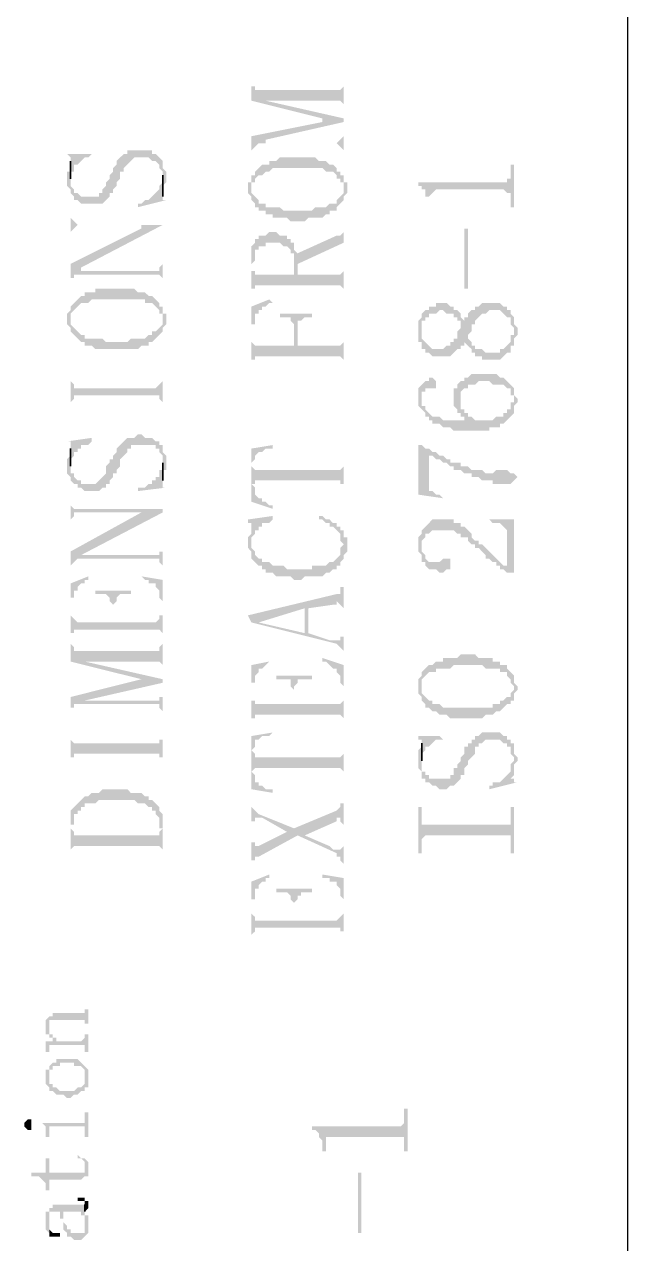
# Model space of a CAD drawing. Header units: inches. Extents: x 3613 to 8393, y -2205 to -794.
# Drawn here: x 7017.47 to 7025.15, y -984.81 to -969.3 of the extents above; entities that cross this region are included whole.
import ezdxf

# ---------------------------------------------------------------- set-up
doc = ezdxf.new("R2010")
doc.units = ezdxf.units.IN
doc.header["$MEASUREMENT"] = 0

msp = doc.modelspace()

# ---------------------------------------------------------------- hatches: boundary and pattern name
at = {"transparency": 33554559}
for points in [[(7020.363, -970.049), (7020.363, -970.275), (7021.266, -970.5), (7021.266, -970.546), (7021.537, -970.546), (7021.537, -970.5), (7020.544, -970.275), (7020.544, -970.275), (7020.454, -970.139), (7020.409, -970.139), (7020.409, -970.094), (7020.363, -970.094)], [(7020.454, -970.139), (7020.544, -970.275), (7021.492, -970.275), (7021.537, -970.32), (7021.537, -970.365), (7021.537, -970.049), (7021.537, -970.094), (7021.537, -970.094), (7021.492, -970.139), (7021.447, -970.139)], [(7020.363, -970.726), (7020.363, -970.907), (7020.363, -970.907), (7020.409, -970.862), (7020.409, -970.862), (7020.454, -970.816), (7020.544, -970.771), (7021.537, -970.546), (7021.266, -970.546)], [(7020.454, -970.816), (7021.447, -970.816), (7021.492, -970.862), (7021.492, -970.862), (7021.537, -970.907), (7021.537, -970.726), (7021.537, -970.726), (7021.492, -970.771), (7021.492, -970.771), (7021.447, -970.816), (7020.544, -970.816), (7020.544, -970.771)], [(7018.017, -971.268), (7018.017, -971.358), (7018.017, -971.358), (7018.062, -971.403), (7018.062, -971.448), (7018.062, -971.448), (7018.107, -971.493), (7018.107, -971.538), (7018.152, -971.538), (7018.197, -971.584), (7018.468, -971.584), (7018.513, -971.538), (7018.513, -971.538), (7018.558, -971.493), (7018.558, -971.448), (7018.603, -971.448), (7018.603, -971.403), (7018.648, -971.358), (7018.648, -971.313), (7018.693, -971.268), (7018.693, -971.177), (7018.739, -971.177), (7018.739, -971.132), (7018.784, -971.087), (7018.784, -971.087), (7018.829, -971.042), (7018.829, -971.042), (7018.874, -970.997), (7019.055, -970.997), (7019.1, -971.042), (7019.145, -971.042), (7019.19, -971.087), (7019.19, -971.132), (7019.235, -971.177), (7019.235, -971.403), (7019.235, -971.358), (7019.235, -971.358), (7019.28, -971.313), (7019.28, -971.223), (7019.28, -971.177), (7019.28, -971.177), (7019.235, -971.132), (7019.235, -971.042), (7019.235, -971.042), (7019.19, -970.997), (7019.19, -970.997), (7019.145, -970.952), (7019.1, -970.952), (7019.1, -970.907), (7018.784, -970.907), (7018.784, -970.952), (7018.739, -970.952), (7018.693, -970.997), (7018.693, -970.997), (7018.648, -971.042), (7018.648, -971.087), (7018.648, -971.087), (7018.603, -971.132), (7018.603, -971.177), (7018.558, -971.223), (7018.558, -971.268), (7018.513, -971.313), (7018.513, -971.358), (7018.513, -971.358), (7018.468, -971.403), (7018.468, -971.448), (7018.423, -971.448), (7018.423, -971.493), (7018.197, -971.493), (7018.152, -971.448), (7018.107, -971.448), (7018.107, -971.403), (7018.107, -971.403), (7018.062, -971.358), (7018.062, -971.087), (7018.062, -971.177), (7018.017, -971.177), (7018.017, -971.223)], [(7018.017, -970.952), (7018.062, -970.997), (7018.062, -971.177), (7018.107, -971.177), (7018.107, -971.087), (7018.152, -971.087), (7018.197, -971.042), (7018.197, -971.042), (7018.242, -970.997), (7018.287, -970.997), (7018.332, -970.952), (7018.332, -970.952)], [(7020.363, -971.223), (7020.363, -971.403), (7020.363, -971.313), (7020.409, -971.313), (7020.409, -971.268), (7020.454, -971.223), (7020.499, -971.223), (7020.544, -971.177), (7020.589, -971.177), (7020.634, -971.132), (7021.266, -971.132), (7021.311, -971.177), (7021.401, -971.177), (7021.447, -971.223), (7021.447, -971.268), (7021.492, -971.268), (7021.492, -971.313), (7021.537, -971.313), (7021.537, -971.403), (7021.537, -971.223), (7021.492, -971.223), (7021.492, -971.177), (7021.447, -971.177), (7021.447, -971.132), (7021.401, -971.087), (7021.356, -971.087), (7021.311, -971.042), (7021.221, -971.042), (7021.176, -970.997), (7020.724, -970.997), (7020.679, -971.042), (7020.589, -971.042), (7020.589, -971.087), (7020.499, -971.087), (7020.454, -971.132), (7020.454, -971.132), (7020.409, -971.177), (7020.409, -971.223)], [(7022.485, -971.313), (7022.485, -971.358), (7022.53, -971.358), (7022.53, -971.403), (7022.575, -971.403), (7022.575, -971.493), (7022.62, -971.493), (7022.62, -971.629), (7022.62, -971.493), (7022.665, -971.448), (7022.665, -971.448), (7022.71, -971.403), (7023.568, -971.403), (7023.613, -971.448), (7023.658, -971.448), (7023.658, -971.493), (7023.658, -971.629), (7023.703, -971.629), (7023.703, -971.087), (7023.658, -971.087), (7023.658, -971.223), (7023.658, -971.268), (7023.613, -971.268), (7023.613, -971.313), (7023.568, -971.313)], [(7020.318, -971.403), (7020.318, -971.448), (7020.318, -971.448), (7020.363, -971.493), (7020.363, -971.538), (7020.363, -971.538), (7020.409, -971.584), (7020.409, -971.629), (7020.454, -971.629), (7020.454, -971.674), (7020.544, -971.674), (7020.544, -971.719), (7020.634, -971.719), (7020.634, -971.764), (7020.815, -971.764), (7020.86, -971.809), (7021.04, -971.809), (7021.086, -971.764), (7021.266, -971.764), (7021.311, -971.719), (7021.356, -971.719), (7021.356, -971.674), (7021.447, -971.674), (7021.447, -971.629), (7021.492, -971.584), (7021.492, -971.584), (7021.537, -971.538), (7021.537, -971.493), (7021.582, -971.448), (7021.582, -971.313), (7021.537, -971.313), (7021.537, -971.223), (7021.537, -971.403), (7021.537, -971.448), (7021.537, -971.448), (7021.492, -971.493), (7021.492, -971.493), (7021.447, -971.538), (7021.447, -971.584), (7021.356, -971.584), (7021.311, -971.629), (7021.176, -971.629), (7021.131, -971.674), (7020.77, -971.674), (7020.724, -971.629), (7020.544, -971.629), (7020.544, -971.584), (7020.454, -971.584), (7020.454, -971.538), (7020.409, -971.493), (7020.409, -971.493), (7020.363, -971.448), (7020.363, -971.403), (7020.363, -971.223), (7020.363, -971.313), (7020.318, -971.313), (7020.318, -971.358)], [(7018.919, -971.584), (7018.919, -971.629), (7019.28, -971.538), (7019.235, -971.538), (7019.235, -971.493), (7019.235, -971.313), (7019.19, -971.358), (7019.19, -971.403), (7019.145, -971.448), (7019.145, -971.448), (7019.1, -971.493), (7019.1, -971.493), (7019.055, -971.538), (7019.009, -971.538), (7018.964, -971.584)], [(7018.062, -971.719), (7018.062, -971.99), (7018.062, -971.945), (7018.107, -971.9), (7018.107, -971.9), (7018.152, -971.854), (7018.964, -971.854), (7018.964, -971.9), (7019.235, -971.854), (7018.152, -971.854), (7018.107, -971.809), (7018.107, -971.809), (7018.062, -971.764)], [(7018.062, -972.351), (7018.062, -972.577), (7018.062, -972.531), (7018.107, -972.531), (7018.107, -972.486), (7018.152, -972.486), (7018.197, -972.396), (7019.235, -971.854), (7018.964, -971.9)], [(7020.363, -972.306), (7020.363, -972.712), (7020.363, -972.351), (7020.409, -972.306), (7020.409, -972.215), (7020.409, -972.17), (7020.454, -972.17), (7020.454, -972.125), (7020.544, -972.125), (7020.544, -972.08), (7020.724, -972.08), (7020.77, -972.125), (7020.815, -972.125), (7020.86, -972.17), (7020.86, -972.215), (7020.905, -972.215), (7020.905, -972.486), (7020.905, -972.08), (7020.86, -972.08), (7020.86, -972.035), (7020.815, -972.035), (7020.815, -971.99), (7020.724, -971.99), (7020.679, -971.945), (7020.589, -971.945), (7020.544, -971.99), (7020.454, -971.99), (7020.454, -972.035), (7020.409, -972.035), (7020.409, -972.08), (7020.409, -972.08), (7020.363, -972.125), (7020.363, -972.17), (7020.363, -972.261)], [(7020.95, -972.215), (7020.95, -972.351), (7021.537, -972.08), (7021.537, -971.9), (7021.537, -971.945), (7021.537, -971.945), (7021.492, -971.99), (7021.447, -971.99)], [(7023.116, -972.667), (7023.116, -971.9), (7023.071, -971.9), (7023.071, -972.667)], [(7020.363, -972.667), (7020.409, -972.667), (7020.409, -972.622), (7021.492, -972.622), (7021.537, -972.667), (7021.537, -972.712), (7021.537, -972.396), (7021.537, -972.441), (7021.537, -972.441), (7021.492, -972.486), (7020.95, -972.486), (7020.95, -972.215), (7020.95, -972.215), (7020.905, -972.17), (7020.905, -972.125), (7020.905, -972.486), (7020.409, -972.486), (7020.409, -972.441), (7020.363, -972.441), (7020.363, -972.351)], [(7018.152, -972.486), (7019.19, -972.486), (7019.235, -972.531), (7019.235, -972.577), (7019.235, -972.306), (7019.235, -972.351), (7019.19, -972.396), (7019.19, -972.441), (7018.197, -972.441), (7018.197, -972.396)], [(7018.062, -972.892), (7018.062, -973.073), (7018.062, -972.983), (7018.107, -972.938), (7018.107, -972.938), (7018.152, -972.892), (7018.152, -972.892), (7018.197, -972.847), (7018.287, -972.847), (7018.332, -972.802), (7019.009, -972.802), (7019.009, -972.847), (7019.1, -972.847), (7019.145, -972.892), (7019.145, -972.892), (7019.19, -972.938), (7019.19, -972.983), (7019.235, -972.983), (7019.235, -973.073), (7019.235, -972.892), (7019.19, -972.892), (7019.19, -972.847), (7019.145, -972.802), (7019.145, -972.802), (7019.1, -972.757), (7019.055, -972.757), (7019.009, -972.712), (7018.919, -972.712), (7018.874, -972.667), (7018.378, -972.667), (7018.378, -972.712), (7018.242, -972.712), (7018.242, -972.757), (7018.197, -972.757), (7018.152, -972.802), (7018.152, -972.802), (7018.107, -972.847), (7018.107, -972.847)], [(7020.363, -972.892), (7020.363, -973.615), (7020.363, -973.118), (7020.409, -973.118), (7020.409, -972.983), (7020.454, -972.983), (7020.454, -972.938), (7020.499, -972.938), (7020.499, -972.892), (7020.544, -972.892), (7020.589, -972.847), (7020.634, -972.847), (7020.589, -972.802)], [(7018.017, -973.073), (7018.017, -973.118), (7018.062, -973.163), (7018.062, -973.208), (7018.107, -973.254), (7018.107, -973.254), (7018.152, -973.299), (7018.152, -973.299), (7018.197, -973.344), (7018.242, -973.344), (7018.242, -973.389), (7018.332, -973.389), (7018.378, -973.434), (7018.919, -973.434), (7018.964, -973.389), (7019.055, -973.389), (7019.055, -973.344), (7019.1, -973.344), (7019.145, -973.299), (7019.145, -973.299), (7019.19, -973.254), (7019.19, -973.254), (7019.235, -973.208), (7019.235, -973.163), (7019.235, -973.163), (7019.28, -973.118), (7019.28, -973.073), (7019.28, -972.983), (7019.235, -972.983), (7019.235, -972.892), (7019.235, -973.073), (7019.235, -973.118), (7019.19, -973.163), (7019.19, -973.163), (7019.145, -973.208), (7019.1, -973.208), (7019.1, -973.254), (7019.055, -973.254), (7019.009, -973.299), (7018.829, -973.299), (7018.784, -973.344), (7018.513, -973.344), (7018.468, -973.299), (7018.242, -973.299), (7018.242, -973.254), (7018.197, -973.254), (7018.152, -973.208), (7018.152, -973.208), (7018.107, -973.163), (7018.107, -973.163), (7018.062, -973.118), (7018.062, -973.073), (7018.062, -972.892), (7018.062, -972.938), (7018.062, -972.938), (7018.017, -972.983), (7018.017, -973.028)], [(7022.485, -973.208), (7022.485, -973.344), (7022.53, -973.344), (7022.53, -973.434), (7022.575, -973.434), (7022.575, -973.479), (7022.62, -973.479), (7022.665, -973.524), (7022.891, -973.524), (7022.936, -973.479), (7022.936, -973.479), (7022.981, -973.434), (7023.026, -973.434), (7023.026, -973.389), (7023.071, -973.389), (7023.071, -973.344), (7023.071, -973.344), (7023.116, -973.389), (7023.116, -973.254), (7023.116, -973.254), (7023.162, -973.208), (7023.162, -973.118), (7023.207, -973.118), (7023.207, -973.073), (7023.252, -973.028), (7023.252, -973.028), (7023.297, -972.983), (7023.342, -972.983), (7023.387, -972.938), (7023.523, -972.938), (7023.568, -972.983), (7023.568, -972.983), (7023.613, -973.028), (7023.658, -973.028), (7023.658, -973.073), (7023.658, -973.118), (7023.703, -973.163), (7023.703, -973.389), (7023.703, -973.299), (7023.703, -973.299), (7023.748, -973.254), (7023.748, -973.163), (7023.703, -973.118), (7023.703, -973.073), (7023.703, -973.028), (7023.658, -972.983), (7023.658, -972.938), (7023.613, -972.938), (7023.613, -972.892), (7023.568, -972.892), (7023.523, -972.847), (7023.297, -972.847), (7023.252, -972.892), (7023.207, -972.892), (7023.207, -972.938), (7023.162, -972.938), (7023.116, -972.983), (7023.116, -973.028), (7023.071, -973.028), (7023.071, -973.073), (7023.071, -973.073), (7023.026, -973.028), (7023.026, -973.118), (7023.026, -973.163), (7022.981, -973.208), (7022.981, -973.299), (7022.936, -973.299), (7022.936, -973.344), (7022.891, -973.344), (7022.891, -973.389), (7022.846, -973.389), (7022.801, -973.434), (7022.665, -973.434), (7022.62, -973.389), (7022.62, -973.389), (7022.575, -973.344), (7022.575, -973.344), (7022.53, -973.299), (7022.53, -973.254), (7022.53, -973.028), (7022.53, -973.028), (7022.485, -973.073), (7022.485, -973.163)], [(7022.53, -973.028), (7022.53, -973.208), (7022.53, -973.073), (7022.575, -973.073), (7022.575, -973.028), (7022.62, -973.028), (7022.62, -972.983), (7022.71, -972.983), (7022.755, -972.938), (7022.801, -972.938), (7022.846, -972.983), (7022.936, -972.983), (7022.936, -973.028), (7022.981, -973.028), (7022.981, -973.073), (7023.026, -973.073), (7023.026, -973.118), (7023.026, -973.028), (7023.026, -972.983), (7022.981, -972.938), (7022.936, -972.938), (7022.936, -972.892), (7022.891, -972.892), (7022.846, -972.847), (7022.71, -972.847), (7022.71, -972.892), (7022.62, -972.892), (7022.62, -972.938), (7022.575, -972.938), (7022.53, -972.983)], [(7020.724, -972.983), (7020.724, -973.028), (7020.86, -973.028), (7020.86, -973.073), (7020.86, -973.073), (7020.905, -973.118), (7020.905, -973.389), (7020.95, -973.163), (7020.95, -973.073), (7020.995, -973.073), (7021.04, -973.028), (7021.131, -973.028), (7021.131, -972.983)], [(7020.363, -973.569), (7020.409, -973.569), (7020.409, -973.524), (7021.492, -973.524), (7021.537, -973.569), (7021.537, -973.615), (7021.537, -973.299), (7021.537, -973.344), (7021.537, -973.344), (7021.492, -973.389), (7020.95, -973.389), (7020.95, -973.163), (7020.905, -973.389), (7020.409, -973.389), (7020.363, -973.344), (7020.363, -973.163)], [(7023.116, -973.389), (7023.116, -973.389), (7023.162, -973.434), (7023.162, -973.479), (7023.207, -973.479), (7023.207, -973.524), (7023.297, -973.524), (7023.297, -973.569), (7023.523, -973.569), (7023.568, -973.524), (7023.568, -973.524), (7023.613, -973.479), (7023.658, -973.479), (7023.658, -973.389), (7023.703, -973.389), (7023.703, -973.208), (7023.703, -973.254), (7023.658, -973.254), (7023.658, -973.344), (7023.658, -973.344), (7023.613, -973.389), (7023.613, -973.389), (7023.568, -973.434), (7023.523, -973.434), (7023.523, -973.479), (7023.342, -973.479), (7023.297, -973.434), (7023.207, -973.434), (7023.207, -973.389), (7023.162, -973.389), (7023.162, -973.344), (7023.116, -973.299), (7023.116, -973.299)], [(7018.062, -973.705), (7018.062, -974.246), (7018.062, -974.111), (7018.107, -974.066), (7018.107, -974.021), (7019.19, -974.021), (7019.19, -974.066), (7019.19, -974.066), (7019.235, -974.111), (7019.235, -974.246), (7019.235, -973.705), (7019.235, -973.84), (7019.19, -973.885), (7019.19, -973.885), (7019.145, -973.931), (7018.107, -973.931), (7018.107, -973.885), (7018.107, -973.885), (7018.062, -973.84)], [(7022.485, -974.021), (7022.485, -974.111), (7022.485, -974.156), (7022.53, -974.201), (7022.53, -974.201), (7022.575, -974.246), (7022.575, -974.292), (7022.62, -974.292), (7022.62, -974.337), (7022.665, -974.337), (7022.665, -974.382), (7022.755, -974.382), (7022.801, -974.427), (7022.891, -974.427), (7022.936, -974.472), (7023.387, -974.472), (7023.387, -974.427), (7023.523, -974.427), (7023.523, -974.382), (7023.568, -974.382), (7023.613, -974.337), (7023.613, -974.337), (7023.658, -974.292), (7023.658, -974.292), (7023.703, -974.246), (7023.703, -974.066), (7023.703, -974.111), (7023.658, -974.111), (7023.658, -974.201), (7023.613, -974.201), (7023.613, -974.246), (7023.568, -974.246), (7023.568, -974.292), (7023.478, -974.292), (7023.432, -974.337), (7023.207, -974.337), (7023.162, -974.292), (7023.116, -974.337), (7022.801, -974.337), (7022.755, -974.292), (7022.665, -974.292), (7022.62, -974.246), (7022.62, -974.246), (7022.575, -974.201), (7022.575, -974.156), (7022.53, -974.156), (7022.53, -974.066), (7022.53, -973.885), (7022.485, -973.931), (7022.485, -973.976), (7022.485, -973.976)], [(7022.53, -973.885), (7022.53, -974.066), (7022.53, -973.976), (7022.575, -973.976), (7022.575, -973.931), (7022.71, -973.931), (7022.71, -973.84), (7022.71, -973.84), (7022.665, -973.795), (7022.62, -973.795), (7022.62, -973.84), (7022.575, -973.84)], [(7022.936, -974.066), (7022.936, -974.156), (7022.981, -974.201), (7022.981, -974.246), (7023.026, -974.246), (7023.026, -974.021), (7023.026, -973.976), (7023.071, -973.931), (7023.116, -973.931), (7023.116, -973.885), (7023.207, -973.885), (7023.252, -973.84), (7023.387, -973.84), (7023.432, -973.885), (7023.568, -973.885), (7023.613, -973.931), (7023.658, -973.931), (7023.658, -974.021), (7023.703, -974.021), (7023.703, -974.246), (7023.703, -974.156), (7023.748, -974.111), (7023.748, -974.066), (7023.748, -974.066), (7023.703, -974.021), (7023.703, -973.976), (7023.703, -973.931), (7023.658, -973.885), (7023.658, -973.885), (7023.613, -973.84), (7023.613, -973.84), (7023.568, -973.795), (7023.523, -973.795), (7023.478, -973.75), (7023.162, -973.75), (7023.116, -973.795), (7023.071, -973.795), (7023.071, -973.84), (7023.026, -973.84), (7022.981, -973.885), (7022.981, -973.931), (7022.936, -973.931), (7022.936, -974.021)], [(7023.026, -974.246), (7023.026, -974.292), (7023.071, -974.292), (7023.071, -974.337), (7023.116, -974.337), (7023.162, -974.292), (7023.116, -974.292), (7023.116, -974.246), (7023.071, -974.246), (7023.071, -974.201), (7023.026, -974.201), (7023.026, -974.156), (7023.026, -974.066)], [(7018.017, -974.923), (7018.017, -975.014), (7018.062, -975.059), (7018.062, -975.104), (7018.107, -975.149), (7018.152, -975.149), (7018.152, -975.194), (7018.197, -975.194), (7018.242, -975.239), (7018.423, -975.239), (7018.468, -975.194), (7018.513, -975.194), (7018.513, -975.149), (7018.558, -975.149), (7018.558, -975.104), (7018.558, -975.104), (7018.603, -975.059), (7018.603, -975.014), (7018.648, -975.014), (7018.648, -974.969), (7018.693, -974.923), (7018.693, -974.833), (7018.739, -974.788), (7018.739, -974.788), (7018.784, -974.743), (7018.784, -974.698), (7018.829, -974.698), (7018.829, -974.653), (7019.145, -974.653), (7019.145, -974.698), (7019.19, -974.698), (7019.19, -974.743), (7019.19, -974.743), (7019.235, -974.788), (7019.235, -975.059), (7019.235, -974.969), (7019.28, -974.969), (7019.28, -974.878), (7019.28, -974.788), (7019.235, -974.743), (7019.235, -974.653), (7019.19, -974.653), (7019.19, -974.607), (7019.145, -974.607), (7019.1, -974.562), (7019.009, -974.562), (7018.964, -974.517), (7018.919, -974.517), (7018.874, -974.562), (7018.784, -974.562), (7018.739, -974.607), (7018.739, -974.607), (7018.693, -974.653), (7018.693, -974.653), (7018.648, -974.698), (7018.648, -974.743), (7018.603, -974.788), (7018.603, -974.833), (7018.558, -974.833), (7018.558, -974.878), (7018.513, -974.923), (7018.513, -975.014), (7018.468, -975.059), (7018.468, -975.059), (7018.423, -975.104), (7018.423, -975.104), (7018.378, -975.149), (7018.197, -975.149), (7018.197, -975.104), (7018.152, -975.104), (7018.107, -975.059), (7018.107, -975.014), (7018.062, -975.014), (7018.062, -974.743), (7018.062, -974.788), (7018.062, -974.788), (7018.017, -974.833), (7018.017, -974.878)], [(7018.017, -974.607), (7018.062, -974.607), (7018.062, -974.653), (7018.062, -974.833), (7018.107, -974.788), (7018.107, -974.743), (7018.152, -974.743), (7018.152, -974.698), (7018.197, -974.698), (7018.197, -974.653), (7018.287, -974.653), (7018.332, -974.607), (7018.332, -974.562)], [(7020.363, -974.698), (7020.363, -974.923), (7020.363, -974.878), (7020.409, -974.833), (7020.409, -974.788), (7020.409, -974.788), (7020.454, -974.743), (7020.499, -974.743), (7020.544, -974.698), (7020.634, -974.698), (7020.634, -974.653)], [(7022.485, -974.653), (7022.485, -975.284), (7022.801, -975.33), (7022.801, -975.33), (7022.755, -975.284), (7022.71, -975.284), (7022.665, -975.239), (7022.62, -975.239), (7022.62, -974.743), (7022.575, -974.698), (7022.53, -974.653)], [(7020.363, -974.698), (7020.363, -975.375), (7020.634, -975.465), (7020.634, -975.42), (7020.589, -975.42), (7020.544, -975.375), (7020.499, -975.375), (7020.499, -975.33), (7020.454, -975.33), (7020.409, -975.284), (7020.409, -975.194), (7020.363, -975.149), (7020.363, -974.923)], [(7022.575, -974.698), (7022.62, -974.743), (7022.62, -974.788), (7022.665, -974.788), (7022.71, -974.833), (7022.755, -974.833), (7022.801, -974.878), (7022.846, -974.878), (7022.891, -974.923), (7022.936, -974.923), (7022.936, -974.969), (7023.026, -974.969), (7023.071, -975.014), (7023.162, -975.014), (7023.162, -975.059), (7023.252, -975.059), (7023.297, -975.104), (7023.432, -975.104), (7023.432, -975.149), (7023.658, -975.149), (7023.703, -975.104), (7023.703, -975.104), (7023.748, -975.059), (7023.703, -975.014), (7023.658, -975.014), (7023.613, -974.969), (7023.478, -974.969), (7023.432, -975.014), (7023.342, -975.014), (7023.297, -974.969), (7023.162, -974.969), (7023.116, -974.923), (7023.026, -974.923), (7023.026, -974.878), (7022.891, -974.878), (7022.891, -974.833), (7022.846, -974.833), (7022.801, -974.788), (7022.755, -974.788), (7022.71, -974.743), (7022.665, -974.743), (7022.62, -974.698)], [(7018.919, -975.194), (7018.919, -975.239), (7019.28, -975.194), (7019.235, -975.194), (7019.235, -975.149), (7019.235, -974.969), (7019.19, -974.969), (7019.19, -975.059), (7019.145, -975.059), (7019.145, -975.104), (7019.1, -975.104), (7019.1, -975.149), (7019.055, -975.149), (7019.009, -975.194), (7018.964, -975.194)], [(7020.363, -974.923), (7020.363, -975.149), (7020.409, -975.149), (7020.409, -975.104), (7021.492, -975.104), (7021.492, -975.149), (7021.537, -975.149), (7021.537, -975.239), (7021.537, -974.878), (7021.537, -974.923), (7021.537, -974.923), (7021.492, -974.969), (7020.409, -974.969)], [(7018.062, -975.33), (7018.062, -975.646), (7018.062, -975.6), (7018.107, -975.555), (7018.107, -975.51), (7019.235, -975.51), (7019.235, -975.465), (7018.107, -975.465), (7018.062, -975.42)], [(7018.062, -976.007), (7018.062, -976.232), (7018.062, -976.187), (7018.107, -976.142), (7018.107, -976.142), (7018.152, -976.097), (7018.197, -976.052), (7019.235, -975.51), (7018.964, -975.51)], [(7020.318, -975.6), (7020.318, -975.646), (7020.363, -975.646), (7020.363, -976.052), (7020.363, -975.826), (7020.409, -975.781), (7020.409, -975.736), (7020.454, -975.736), (7020.454, -975.691), (7020.499, -975.691), (7020.499, -975.646), (7020.589, -975.646), (7020.634, -975.6), (7020.634, -975.555)], [(7021.221, -975.6), (7021.266, -975.6), (7021.311, -975.646), (7021.356, -975.646), (7021.356, -975.691), (7021.401, -975.691), (7021.447, -975.736), (7021.447, -975.736), (7021.492, -975.781), (7021.492, -975.826), (7021.492, -975.871), (7021.537, -975.916), (7021.537, -975.736), (7021.492, -975.736), (7021.492, -975.691), (7021.447, -975.691), (7021.447, -975.646), (7021.401, -975.646), (7021.356, -975.6), (7021.311, -975.6), (7021.266, -975.555), (7021.221, -975.555)], [(7020.318, -975.871), (7020.318, -975.916), (7020.318, -975.961), (7020.363, -976.007), (7020.363, -976.052), (7020.363, -975.691), (7020.363, -975.736), (7020.363, -975.781), (7020.318, -975.826)], [(7020.363, -976.052), (7020.363, -976.097), (7020.409, -976.142), (7020.409, -976.142), (7020.454, -976.187), (7020.499, -976.187), (7020.499, -976.232), (7020.544, -976.232), (7020.544, -976.277), (7020.634, -976.277), (7020.679, -976.323), (7020.86, -976.323), (7020.905, -976.368), (7020.995, -976.368), (7021.04, -976.323), (7021.266, -976.323), (7021.311, -976.277), (7021.356, -976.277), (7021.401, -976.232), (7021.447, -976.232), (7021.447, -976.187), (7021.492, -976.187), (7021.492, -976.142), (7021.537, -976.097), (7021.537, -976.052), (7021.582, -976.007), (7021.582, -975.916), (7021.582, -975.826), (7021.537, -975.826), (7021.537, -975.736), (7021.537, -975.916), (7021.537, -975.916), (7021.492, -975.961), (7021.492, -976.052), (7021.492, -976.052), (7021.447, -976.097), (7021.447, -976.097), (7021.401, -976.142), (7021.356, -976.142), (7021.311, -976.187), (7021.131, -976.187), (7021.131, -976.232), (7020.815, -976.232), (7020.77, -976.187), (7020.634, -976.187), (7020.589, -976.142), (7020.499, -976.142), (7020.499, -976.097), (7020.454, -976.097), (7020.409, -976.052), (7020.409, -976.007), (7020.363, -975.961), (7020.363, -975.916)], [(7022.485, -975.916), (7022.485, -976.007), (7022.485, -976.007), (7022.53, -976.052), (7022.53, -976.097), (7022.53, -975.871), (7022.53, -975.871), (7022.575, -975.826), (7022.575, -975.781), (7022.62, -975.781), (7022.665, -975.736), (7022.936, -975.736), (7022.981, -975.781), (7023.026, -975.781), (7023.026, -975.826), (7023.116, -975.826), (7023.116, -975.871), (7023.162, -975.916), (7023.207, -975.916), (7023.207, -975.961), (7023.252, -975.961), (7023.297, -976.007), (7023.297, -976.007), (7023.342, -976.052), (7023.342, -976.097), (7023.387, -976.097), (7023.432, -976.142), (7023.478, -976.142), (7023.478, -976.187), (7023.523, -976.187), (7023.523, -976.232), (7023.568, -976.232), (7023.613, -976.277), (7023.613, -976.187), (7023.568, -976.187), (7023.523, -976.142), (7023.523, -976.142), (7023.478, -976.097), (7023.432, -976.052), (7023.432, -976.052), (7023.387, -976.007), (7023.387, -976.007), (7023.342, -975.961), (7023.342, -975.961), (7023.297, -975.916), (7023.252, -975.916), (7023.252, -975.871), (7023.207, -975.871), (7023.162, -975.826), (7023.162, -975.781), (7023.116, -975.736), (7023.116, -975.736), (7023.071, -975.691), (7023.026, -975.691), (7023.026, -975.646), (7022.936, -975.646), (7022.936, -975.6), (7022.665, -975.6), (7022.62, -975.646), (7022.62, -975.646), (7022.575, -975.691), (7022.575, -975.691), (7022.53, -975.736), (7022.53, -975.781), (7022.485, -975.826), (7022.485, -975.871)], [(7023.387, -975.6), (7023.387, -975.6), (7023.432, -975.646), (7023.523, -975.646), (7023.568, -975.691), (7023.568, -975.691), (7023.613, -975.736), (7023.613, -976.277), (7023.703, -976.277), (7023.703, -975.6)], [(7018.152, -976.097), (7019.19, -976.097), (7019.19, -976.142), (7019.19, -976.142), (7019.235, -976.187), (7019.235, -976.232), (7019.235, -975.961), (7019.235, -976.007), (7019.19, -976.007), (7019.19, -976.052), (7018.197, -976.052)], [(7022.53, -976.097), (7022.53, -976.142), (7022.575, -976.142), (7022.575, -976.187), (7022.575, -976.187), (7022.62, -976.232), (7022.71, -976.232), (7022.755, -976.277), (7022.801, -976.277), (7022.846, -976.232), (7022.891, -976.232), (7022.891, -976.187), (7022.891, -976.097), (7022.801, -976.097), (7022.755, -976.142), (7022.62, -976.142), (7022.575, -976.097), (7022.575, -976.052), (7022.53, -976.007), (7022.53, -975.961)], [(7018.062, -976.413), (7018.062, -977.09), (7018.062, -976.593), (7018.107, -976.593), (7018.107, -976.503), (7018.152, -976.503), (7018.152, -976.458), (7018.152, -976.458), (7018.197, -976.413), (7018.242, -976.413), (7018.242, -976.368), (7018.287, -976.368), (7018.287, -976.323)], [(7018.964, -976.323), (7018.964, -976.323), (7019.009, -976.368), (7019.055, -976.368), (7019.055, -976.413), (7019.145, -976.413), (7019.145, -976.458), (7019.145, -976.458), (7019.19, -976.503), (7019.19, -976.548), (7019.19, -976.593), (7019.235, -976.638), (7019.235, -977.09), (7019.235, -976.368)], [(7018.378, -976.503), (7018.378, -976.548), (7018.513, -976.548), (7018.558, -976.593), (7018.558, -976.638), (7018.603, -976.684), (7018.603, -976.909), (7018.603, -976.684), (7018.603, -976.684), (7018.648, -976.638), (7018.648, -976.593), (7018.648, -976.593), (7018.693, -976.548), (7018.829, -976.548), (7018.829, -976.503)], [(7020.318, -976.819), (7020.363, -976.909), (7020.454, -976.909), (7021.04, -976.729), (7021.04, -977.045), (7021.086, -976.729), (7021.401, -976.684), (7021.447, -976.684), (7021.447, -976.638), (7021.492, -976.684), (7021.492, -976.684), (7021.537, -976.729), (7021.537, -976.458), (7021.492, -976.458), (7021.492, -976.548), (7021.447, -976.548)], [(7018.062, -977.045), (7018.107, -977.045), (7018.107, -976.999), (7019.19, -976.999), (7019.235, -977.045), (7019.235, -976.819), (7019.19, -976.819), (7019.19, -976.864), (7019.19, -976.864), (7019.145, -976.909), (7018.603, -976.909), (7018.603, -976.684), (7018.603, -976.909), (7018.152, -976.909), (7018.107, -976.864), (7018.107, -976.864), (7018.062, -976.819), (7018.062, -976.638)], [(7020.363, -976.909), (7021.447, -977.18), (7021.492, -977.225), (7021.492, -977.225), (7021.537, -977.27), (7021.537, -977.315), (7021.537, -977.045), (7021.537, -977.09), (7021.492, -977.09), (7021.492, -977.135), (7021.356, -977.135), (7021.086, -977.045), (7021.086, -976.729), (7021.04, -977.045), (7020.454, -976.909), (7020.454, -976.909)], [(7018.062, -977.18), (7018.062, -977.406), (7018.964, -977.631), (7018.964, -977.631), (7019.235, -977.676), (7019.235, -977.631), (7018.242, -977.406), (7018.242, -977.406), (7018.152, -977.27), (7018.107, -977.27), (7018.107, -977.225), (7018.062, -977.18)], [(7018.152, -977.27), (7018.242, -977.406), (7019.19, -977.406), (7019.235, -977.451), (7019.235, -977.496), (7019.235, -977.18), (7019.235, -977.18), (7019.19, -977.225), (7019.19, -977.27), (7019.145, -977.27)], [(7020.363, -977.451), (7020.363, -978.173), (7020.363, -977.676), (7020.409, -977.676), (7020.409, -977.631), (7020.409, -977.586), (7020.454, -977.541), (7020.454, -977.496), (7020.499, -977.496), (7020.544, -977.451), (7020.544, -977.451), (7020.589, -977.406), (7020.589, -977.406)], [(7021.266, -977.406), (7021.311, -977.406), (7021.356, -977.451), (7021.356, -977.451), (7021.401, -977.496), (7021.447, -977.496), (7021.447, -977.541), (7021.447, -977.541), (7021.492, -977.586), (7021.492, -977.676), (7021.537, -977.722), (7021.537, -978.173), (7021.537, -977.451), (7021.266, -977.361)], [(7022.53, -977.586), (7022.53, -977.722), (7022.53, -977.676), (7022.53, -977.631), (7022.575, -977.586), (7022.575, -977.586), (7022.62, -977.541), (7022.71, -977.541), (7022.71, -977.496), (7022.891, -977.496), (7022.936, -977.451), (7023.297, -977.451), (7023.342, -977.496), (7023.523, -977.496), (7023.523, -977.541), (7023.613, -977.541), (7023.613, -977.586), (7023.658, -977.631), (7023.658, -977.676), (7023.703, -977.722), (7023.703, -977.586), (7023.658, -977.541), (7023.658, -977.541), (7023.613, -977.496), (7023.613, -977.451), (7023.523, -977.451), (7023.523, -977.406), (7023.432, -977.406), (7023.432, -977.361), (7023.252, -977.361), (7023.207, -977.315), (7023.026, -977.315), (7022.981, -977.361), (7022.801, -977.361), (7022.801, -977.406), (7022.71, -977.406), (7022.665, -977.451), (7022.62, -977.451), (7022.575, -977.496), (7022.575, -977.496), (7022.53, -977.541)], [(7020.679, -977.586), (7020.679, -977.631), (7020.86, -977.631), (7020.86, -977.722), (7020.905, -977.767), (7020.905, -977.947), (7020.905, -977.722), (7020.95, -977.676), (7020.95, -977.631), (7021.131, -977.631), (7021.131, -977.586)], [(7022.485, -977.722), (7022.485, -977.812), (7022.485, -977.812), (7022.53, -977.857), (7022.53, -977.902), (7022.53, -977.902), (7022.575, -977.947), (7022.575, -977.992), (7022.62, -977.992), (7022.665, -978.038), (7022.71, -978.038), (7022.755, -978.083), (7022.846, -978.083), (7022.891, -978.128), (7023.297, -978.128), (7023.342, -978.083), (7023.432, -978.083), (7023.478, -978.038), (7023.523, -978.038), (7023.568, -977.992), (7023.568, -977.992), (7023.613, -977.947), (7023.658, -977.947), (7023.658, -977.902), (7023.703, -977.902), (7023.703, -977.812), (7023.703, -977.812), (7023.748, -977.767), (7023.748, -977.722), (7023.748, -977.722), (7023.703, -977.676), (7023.703, -977.586), (7023.703, -977.722), (7023.703, -977.767), (7023.658, -977.812), (7023.658, -977.857), (7023.613, -977.857), (7023.568, -977.902), (7023.523, -977.902), (7023.523, -977.947), (7023.432, -977.947), (7023.432, -977.992), (7022.801, -977.992), (7022.755, -977.947), (7022.665, -977.947), (7022.665, -977.902), (7022.62, -977.902), (7022.575, -977.857), (7022.575, -977.857), (7022.53, -977.812), (7022.53, -977.586), (7022.53, -977.586), (7022.485, -977.631), (7022.485, -977.676), (7022.485, -977.676)], [(7018.062, -977.857), (7018.062, -978.038), (7018.062, -977.992), (7018.107, -977.992), (7018.107, -977.947), (7018.152, -977.947), (7018.242, -977.902), (7019.235, -977.676), (7018.964, -977.631)], [(7020.363, -978.128), (7020.409, -978.128), (7020.409, -978.083), (7021.492, -978.083), (7021.537, -978.128), (7021.537, -977.902), (7021.537, -977.902), (7021.492, -977.947), (7020.905, -977.947), (7020.905, -977.767), (7020.905, -977.947), (7020.409, -977.947), (7020.409, -977.902), (7020.363, -977.902), (7020.363, -977.676)], [(7018.152, -977.947), (7019.19, -977.947), (7019.19, -977.992), (7019.19, -977.992), (7019.235, -978.038), (7019.235, -977.812), (7019.235, -977.857), (7019.19, -977.857), (7019.19, -977.902), (7018.242, -977.902)], [(7018.062, -978.218), (7018.062, -978.805), (7018.062, -978.624), (7018.107, -978.624), (7018.107, -978.579), (7019.19, -978.579), (7019.19, -978.624), (7019.235, -978.624), (7019.235, -978.805), (7019.235, -978.218), (7019.235, -978.399), (7019.19, -978.399), (7019.19, -978.444), (7018.107, -978.444), (7018.062, -978.399)], [(7020.363, -978.353), (7020.363, -978.534), (7020.363, -978.534), (7020.409, -978.489), (7020.409, -978.444), (7020.409, -978.399), (7020.454, -978.399), (7020.499, -978.353), (7020.589, -978.353), (7020.634, -978.308), (7020.634, -978.308)], [(7020.363, -978.353), (7020.363, -979.03), (7020.634, -979.076), (7020.634, -979.03), (7020.544, -979.03), (7020.499, -978.985), (7020.454, -978.985), (7020.454, -978.94), (7020.409, -978.94), (7020.409, -978.85), (7020.363, -978.805), (7020.363, -978.534)], [(7022.485, -978.669), (7022.485, -978.76), (7022.485, -978.76), (7022.53, -978.805), (7022.53, -978.895), (7022.575, -978.895), (7022.575, -978.94), (7022.62, -978.94), (7022.665, -978.985), (7022.71, -978.985), (7022.755, -979.03), (7022.846, -979.03), (7022.891, -978.985), (7022.936, -978.985), (7022.981, -978.94), (7022.981, -978.94), (7023.026, -978.895), (7023.026, -978.85), (7023.071, -978.85), (7023.071, -978.76), (7023.116, -978.715), (7023.116, -978.669), (7023.162, -978.624), (7023.162, -978.624), (7023.207, -978.579), (7023.207, -978.489), (7023.252, -978.489), (7023.252, -978.444), (7023.297, -978.444), (7023.342, -978.399), (7023.523, -978.399), (7023.568, -978.444), (7023.613, -978.444), (7023.613, -978.489), (7023.658, -978.489), (7023.658, -978.579), (7023.703, -978.624), (7023.703, -978.805), (7023.703, -978.76), (7023.703, -978.715), (7023.748, -978.669), (7023.748, -978.624), (7023.748, -978.624), (7023.703, -978.579), (7023.703, -978.444), (7023.658, -978.444), (7023.658, -978.399), (7023.613, -978.399), (7023.613, -978.353), (7023.568, -978.353), (7023.523, -978.308), (7023.297, -978.308), (7023.252, -978.353), (7023.207, -978.353), (7023.207, -978.399), (7023.162, -978.399), (7023.162, -978.444), (7023.116, -978.444), (7023.116, -978.489), (7023.071, -978.489), (7023.071, -978.579), (7023.026, -978.624), (7023.026, -978.669), (7022.981, -978.715), (7022.981, -978.76), (7022.936, -978.76), (7022.936, -978.85), (7022.891, -978.85), (7022.891, -978.895), (7022.62, -978.895), (7022.62, -978.85), (7022.575, -978.85), (7022.575, -978.805), (7022.53, -978.805), (7022.53, -978.489), (7022.485, -978.534), (7022.485, -978.579), (7022.485, -978.624)], [(7022.485, -978.353), (7022.485, -978.399), (7022.53, -978.399), (7022.53, -978.579), (7022.53, -978.579), (7022.575, -978.534), (7022.575, -978.489), (7022.62, -978.489), (7022.665, -978.444), (7022.665, -978.444), (7022.71, -978.399), (7022.801, -978.399), (7022.755, -978.353)], [(7020.363, -978.534), (7020.363, -978.805), (7020.409, -978.76), (7021.492, -978.76), (7021.537, -978.805), (7021.537, -978.85), (7021.537, -978.489), (7021.537, -978.579), (7021.537, -978.579), (7021.492, -978.624), (7020.409, -978.624), (7020.409, -978.579)], [(7023.658, -978.715), (7023.658, -978.895), (7023.703, -978.85), (7023.703, -978.624), (7023.703, -978.669)], [(7023.387, -978.985), (7023.387, -979.03), (7023.748, -978.94), (7023.703, -978.94), (7023.703, -978.895), (7023.658, -978.895), (7023.658, -978.715), (7023.658, -978.76), (7023.658, -978.805), (7023.613, -978.85), (7023.613, -978.85), (7023.568, -978.895), (7023.568, -978.895), (7023.523, -978.94), (7023.432, -978.94), (7023.432, -978.985)], [(7018.062, -979.527), (7018.062, -979.843), (7018.062, -979.482), (7018.107, -979.482), (7018.107, -979.346), (7018.152, -979.346), (7018.152, -979.301), (7018.197, -979.301), (7018.197, -979.256), (7018.242, -979.256), (7018.242, -979.211), (7018.378, -979.211), (7018.423, -979.166), (7018.874, -979.166), (7018.919, -979.211), (7019.009, -979.211), (7019.055, -979.256), (7019.1, -979.256), (7019.1, -979.301), (7019.145, -979.301), (7019.145, -979.346), (7019.19, -979.391), (7019.19, -979.527), (7019.235, -979.527), (7019.235, -979.843), (7019.235, -979.527), (7019.235, -979.346), (7019.235, -979.346), (7019.19, -979.301), (7019.19, -979.256), (7019.19, -979.256), (7019.145, -979.211), (7019.145, -979.211), (7019.1, -979.166), (7019.055, -979.166), (7019.055, -979.121), (7019.009, -979.121), (7018.964, -979.076), (7018.829, -979.076), (7018.784, -979.03), (7018.468, -979.03), (7018.423, -979.076), (7018.332, -979.076), (7018.287, -979.121), (7018.242, -979.121), (7018.197, -979.166), (7018.197, -979.166), (7018.152, -979.211), (7018.152, -979.211), (7018.107, -979.256), (7018.107, -979.256), (7018.062, -979.301), (7018.062, -979.391), (7018.062, -979.482)], [(7020.363, -979.662), (7020.363, -979.978), (7020.363, -979.933), (7020.409, -979.933), (7020.409, -979.888), (7020.454, -979.888), (7020.95, -979.617), (7021.04, -979.617), (7021.447, -979.437), (7021.447, -979.391), (7021.492, -979.391), (7021.492, -979.437), (7021.537, -979.482), (7021.537, -979.166), (7021.537, -979.211), (7021.492, -979.211), (7021.492, -979.256), (7021.492, -979.256), (7021.447, -979.301), (7020.905, -979.527), (7020.815, -979.572), (7020.454, -979.753), (7020.409, -979.753), (7020.409, -979.707), (7020.363, -979.707)], [(7020.363, -979.211), (7020.363, -979.482), (7020.363, -979.437), (7020.409, -979.437), (7020.409, -979.391), (7020.499, -979.391), (7020.815, -979.572), (7020.905, -979.527), (7020.454, -979.346), (7020.409, -979.301), (7020.409, -979.301), (7020.363, -979.256)], [(7022.485, -979.256), (7022.485, -979.843), (7022.53, -979.843), (7022.53, -979.662), (7022.53, -979.662), (7022.575, -979.617), (7023.658, -979.617), (7023.658, -979.662), (7023.658, -979.843), (7023.703, -979.843), (7023.703, -979.256), (7023.658, -979.256), (7023.658, -979.437), (7023.658, -979.482), (7022.53, -979.482), (7022.53, -979.256)], [(7018.062, -979.798), (7018.062, -979.798), (7018.107, -979.753), (7019.19, -979.753), (7019.235, -979.798), (7019.235, -979.527), (7019.19, -979.572), (7019.19, -979.617), (7018.107, -979.617), (7018.107, -979.572), (7018.107, -979.572), (7018.062, -979.527)], [(7020.95, -979.617), (7021.447, -979.843), (7021.447, -979.888), (7021.492, -979.888), (7021.492, -979.933), (7021.537, -979.978), (7021.537, -979.753), (7021.537, -979.753), (7021.492, -979.798), (7021.401, -979.798), (7021.356, -979.753), (7021.04, -979.617)], [(7020.363, -980.204), (7020.363, -980.881), (7020.363, -980.43), (7020.409, -980.43), (7020.409, -980.294), (7020.454, -980.294), (7020.454, -980.249), (7020.454, -980.249), (7020.499, -980.204), (7020.544, -980.204), (7020.544, -980.159), (7020.589, -980.159), (7020.589, -980.114)], [(7021.266, -980.114), (7021.266, -980.159), (7021.356, -980.159), (7021.356, -980.204), (7021.447, -980.204), (7021.447, -980.249), (7021.447, -980.249), (7021.492, -980.294), (7021.492, -980.339), (7021.492, -980.384), (7021.537, -980.43), (7021.537, -980.881), (7021.537, -980.159)], [(7020.679, -980.294), (7020.679, -980.339), (7020.815, -980.339), (7020.86, -980.384), (7020.86, -980.43), (7020.905, -980.475), (7020.905, -980.7), (7020.905, -980.475), (7020.905, -980.475), (7020.95, -980.43), (7020.95, -980.384), (7020.995, -980.384), (7020.995, -980.339), (7021.131, -980.339), (7021.131, -980.294)], [(7020.363, -980.881), (7020.409, -980.836), (7020.409, -980.791), (7021.492, -980.791), (7021.492, -980.836), (7021.537, -980.836), (7021.537, -980.61), (7021.537, -980.61), (7021.492, -980.655), (7021.492, -980.655), (7021.447, -980.7), (7020.905, -980.7), (7020.905, -980.475), (7020.905, -980.7), (7020.409, -980.7), (7020.409, -980.655), (7020.409, -980.655), (7020.363, -980.61), (7020.363, -980.43)], [(7017.746, -982.054), (7017.746, -982.099), (7017.746, -982.145), (7017.791, -982.145), (7017.791, -982.19), (7017.836, -982.19), (7017.836, -982.235), (7017.836, -982.19), (7017.836, -982.145), (7017.791, -982.145), (7017.791, -982.099), (7017.791, -982.054), (7017.791, -981.919), (7017.746, -981.964), (7017.746, -982.009), (7017.746, -982.009)], [(7017.791, -981.919), (7017.791, -982.054), (7017.791, -982.009), (7017.791, -981.964), (7018.242, -981.964), (7018.242, -982.009), (7018.287, -982.009), (7018.287, -981.829), (7018.242, -981.829), (7018.242, -981.874), (7017.836, -981.874), (7017.836, -981.919)], [(7017.746, -982.235), (7017.746, -982.28), (7017.746, -982.37), (7017.791, -982.37), (7017.791, -982.28), (7018.242, -982.28), (7018.242, -982.37), (7018.287, -982.37), (7018.287, -982.145), (7018.242, -982.145), (7018.242, -982.19), (7018.242, -982.19), (7018.197, -982.235), (7017.881, -982.235), (7017.881, -982.19), (7017.836, -982.19), (7017.836, -982.235)], [(7017.791, -982.596), (7017.791, -982.686), (7017.791, -982.641), (7017.791, -982.596), (7017.836, -982.596), (7017.836, -982.551), (7017.926, -982.551), (7017.926, -982.506), (7018.107, -982.506), (7018.107, -982.551), (7018.197, -982.551), (7018.242, -982.596), (7018.242, -982.641), (7018.242, -982.686), (7018.242, -982.686), (7018.287, -982.822), (7018.287, -982.776), (7018.287, -982.731), (7018.287, -982.686), (7018.287, -982.641), (7018.287, -982.596), (7018.287, -982.596), (7018.242, -982.551), (7018.242, -982.551), (7018.197, -982.506), (7018.197, -982.506), (7018.152, -982.46), (7017.881, -982.46), (7017.881, -982.506), (7017.836, -982.506), (7017.791, -982.551), (7017.791, -982.551)], [(7017.746, -982.686), (7017.746, -982.731), (7017.746, -982.776), (7017.746, -982.776), (7017.791, -982.822), (7017.791, -982.867), (7017.836, -982.867), (7017.881, -982.912), (7017.971, -982.912), (7018.017, -982.957), (7018.062, -982.957), (7018.107, -982.912), (7018.152, -982.912), (7018.197, -982.867), (7018.242, -982.867), (7018.242, -982.822), (7018.287, -982.822), (7018.242, -982.686), (7018.242, -982.731), (7018.242, -982.776), (7018.242, -982.776), (7018.197, -982.822), (7018.152, -982.822), (7018.107, -982.867), (7017.926, -982.867), (7017.881, -982.822), (7017.836, -982.822), (7017.836, -982.776), (7017.791, -982.776), (7017.791, -982.731), (7017.791, -982.596), (7017.746, -982.596), (7017.746, -982.641)], [(7017.701, -983.273), (7017.701, -983.273), (7017.746, -983.318), (7017.746, -983.363), (7017.746, -983.408), (7017.746, -983.453), (7017.791, -983.453), (7017.791, -983.363), (7017.791, -983.318), (7018.242, -983.318), (7018.242, -983.363), (7018.242, -983.453), (7018.287, -983.453), (7018.287, -983.137), (7018.242, -983.137), (7018.242, -983.228), (7018.242, -983.273), (7018.197, -983.273)], [(7021.131, -983.318), (7021.131, -983.363), (7021.176, -983.363), (7021.221, -983.408), (7021.221, -983.453), (7021.266, -983.499), (7021.266, -983.634), (7021.311, -983.634), (7021.311, -983.499), (7021.311, -983.453), (7022.304, -983.453), (7022.304, -983.634), (7022.349, -983.634), (7022.349, -983.092), (7022.304, -983.092), (7022.304, -983.273), (7022.304, -983.273), (7022.259, -983.318), (7022.214, -983.318)], [(7017.475, -983.273), (7017.475, -983.318), (7017.475, -983.318), (7017.52, -983.363), (7017.565, -983.363), (7017.565, -983.318), (7017.565, -983.273), (7017.565, -983.228), (7017.52, -983.228), (7017.475, -983.273)], [(7017.565, -983.905), (7017.565, -983.95), (7017.655, -983.95), (7017.701, -983.995), (7017.701, -983.995), (7017.746, -984.04), (7017.746, -984.085), (7017.746, -984.13), (7017.791, -984.13), (7017.791, -983.995), (7018.197, -983.995), (7018.242, -983.95), (7018.287, -983.95), (7018.242, -983.814), (7018.242, -983.905), (7017.791, -983.905), (7017.791, -983.724), (7017.746, -983.724), (7017.746, -983.905)], [(7018.152, -983.724), (7018.197, -983.724), (7018.242, -983.769), (7018.242, -983.814), (7018.242, -983.814), (7018.287, -983.95), (7018.287, -983.905), (7018.287, -983.86), (7018.287, -983.814), (7018.287, -983.769), (7018.287, -983.769), (7018.242, -983.724), (7018.197, -983.724), (7018.152, -983.679), (7018.152, -983.679)], [(7021.762, -984.672), (7021.762, -983.905), (7021.717, -983.905), (7021.717, -984.672)], [(7018.152, -984.221), (7018.152, -984.266), (7018.242, -984.266), (7018.242, -984.401), (7018.287, -984.356), (7018.287, -984.311), (7018.287, -984.266), (7018.242, -984.266), (7018.242, -984.221), (7018.197, -984.221)], [(7017.746, -984.537), (7017.746, -984.582), (7017.746, -984.627), (7017.746, -984.627), (7017.791, -984.672), (7017.791, -984.491), (7017.791, -984.446), (7017.791, -984.401), (7017.926, -984.401), (7017.926, -984.491), (7017.971, -984.491), (7017.971, -984.582), (7017.971, -984.401), (7018.197, -984.401), (7018.197, -984.446), (7018.242, -984.446), (7018.242, -984.491), (7018.242, -984.537), (7018.242, -984.582), (7018.287, -984.446), (7018.242, -984.446), (7018.242, -984.401), (7018.242, -984.311), (7017.836, -984.311), (7017.836, -984.356), (7017.791, -984.356), (7017.791, -984.401), (7017.746, -984.401), (7017.746, -984.446), (7017.746, -984.491)], [(7017.971, -984.582), (7017.971, -984.627), (7017.971, -984.627), (7018.017, -984.672), (7018.017, -984.717), (7018.062, -984.717), (7018.107, -984.762), (7018.197, -984.762), (7018.242, -984.717), (7018.242, -984.717), (7018.287, -984.672), (7018.287, -984.627), (7018.287, -984.582), (7018.287, -984.537), (7018.287, -984.491), (7018.287, -984.446), (7018.242, -984.582), (7018.242, -984.627), (7018.242, -984.672), (7018.062, -984.672), (7018.062, -984.627), (7018.017, -984.627), (7018.017, -984.582), (7018.017, -984.582), (7017.971, -984.537), (7017.971, -984.446), (7017.971, -984.401)], [(7017.791, -984.672), (7017.791, -984.717), (7017.926, -984.717), (7017.926, -984.672), (7017.836, -984.672), (7017.791, -984.627), (7017.791, -984.582), (7017.791, -984.537), (7017.791, -984.537)]]:
    msp.add_hatch(color=256, dxfattribs=at).paths.add_polyline_path(points)

# ---------------------------------------------------------------- linework, layer by layer
msp.add_lwpolyline([(7025.147, -894.646), (7025.147, -1181.386)])
for points in [[(7018.062, -971.087), (7018.062, -971.268), (7018.062, -971.042), (7018.062, -971.042)], [(7019.235, -971.313), (7019.235, -971.493), (7019.235, -971.223), (7019.235, -971.268)], [(7018.062, -974.743), (7018.062, -974.923), (7018.062, -974.698), (7018.062, -974.698)], [(7019.235, -974.969), (7019.235, -975.104), (7019.235, -974.878), (7019.235, -974.923)], [(7022.53, -978.489), (7022.53, -978.669), (7022.53, -978.444), (7022.53, -978.444)], [(7018.242, -984.311), (7018.242, -984.401), (7018.242, -984.311)]]:
    msp.add_lwpolyline(points, close=True)

doc.saveas('drawing.dxf')
